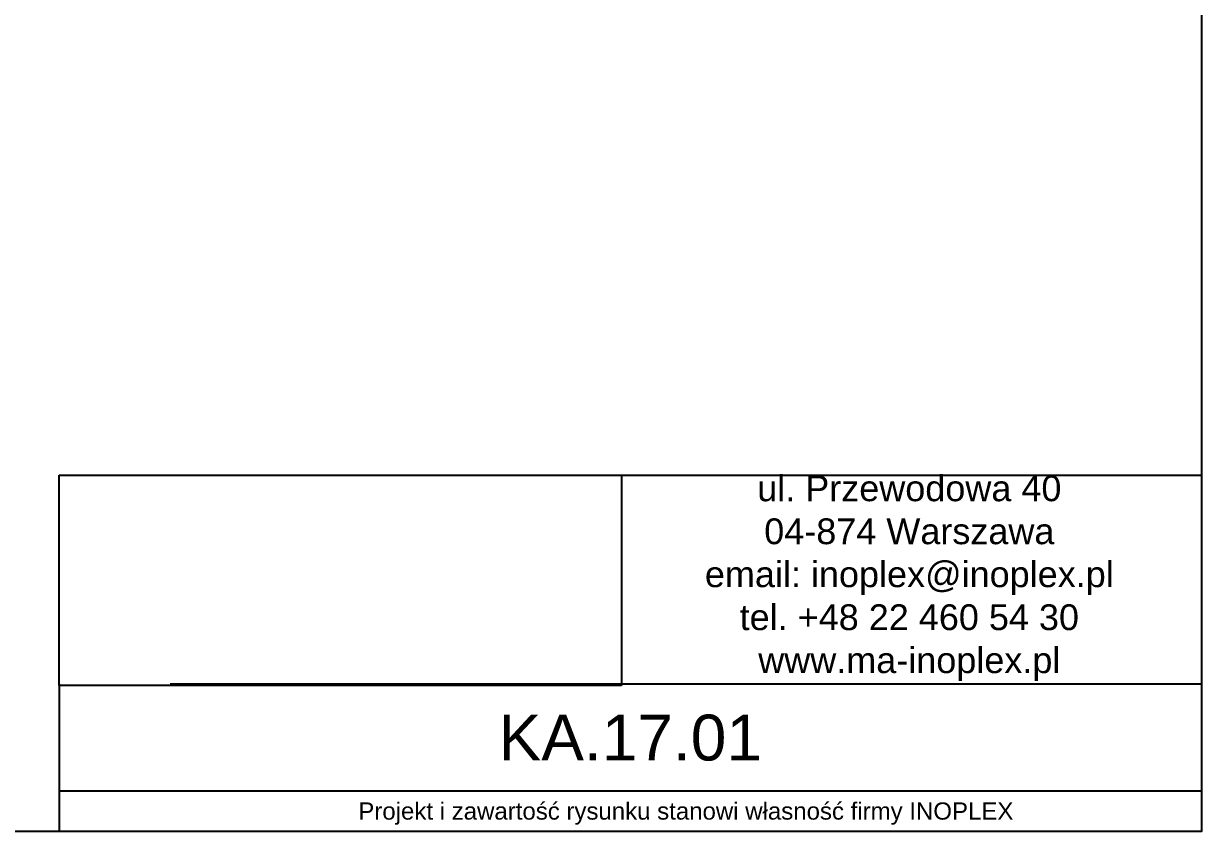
# Model space of a CAD drawing. Header units: millimetres. Extents: x 10222 to 14334, y 16216 to 21206.
# Drawn here: x 12278 to 14334, y 16216 to 17626 of the extents above; entities that cross this region are included whole.
import ezdxf

# ---------------------------------------------------------------- set-up
doc = ezdxf.new("R2010")
doc.units = ezdxf.units.MM
doc.header["$LTSCALE"] = 3
doc.styles.get("Standard").update_dxf_attribs({"font": 'arial.ttf'})
picture_1 = doc.add_image_def('image1.jpg', size_in_pixel=(1896, 709))

msp = doc.modelspace()

# ---------------------------------------------------------------- linework, layer by layer
for p, q in [((12340.1, 16473), (12340.1, 16837.6)), ((12533.9, 16837.6), (14334, 16837.6)), ((14334, 16837.6), (14334, 16473)), ((12340.1, 16473), (12340.1, 16215.9)), ((14334, 16473), (12533.9, 16473)), ((14333.8, 16286.4), (12340.1, 16286.4))]:
    msp.add_line(p, q)
msp.add_lwpolyline([(10221.8, 21206.3), (14334, 21206.3), (14334, 16215.9), (10221.8, 16215.9)], close=True)

# ---------------------------------------------------------------- texts
at = {"attachment_point": 5}
for s, width, gutter_width, heights, insert, char_height in [('ul. Przewodowa 40\\P04-874 Warszawa\\Pemail: inoplex@inoplex.pl\\Ptel. +48 22 460 54 30\\Pwww.ma-inoplex.pl', 1019.877, 1, [432.7], (13824.1, 16658.1), 45), ('KA.17.01', 1993.625, 1, [0], (13337, 16379.2), 80), ('Projekt i zawartość rysunku stanowi własność firmy INOPLEX ', 1800.088, 12.5, [70.5], (13434, 16247), 30)]:
    msp.add_mtext_dynamic_manual_height_columns(s, width=width, gutter_width=gutter_width, heights=heights, dxfattribs=dict(at, insert=insert, char_height=char_height))

# ---------------------------------------------------------------- pictures from other files: only their frames are drawn
image = msp.add_image(picture_1, insert=(12340.1, 16470.5), size_in_units=(981.6, 367.1))
image.dxf.flags = 7

doc.saveas('drawing.dxf')
